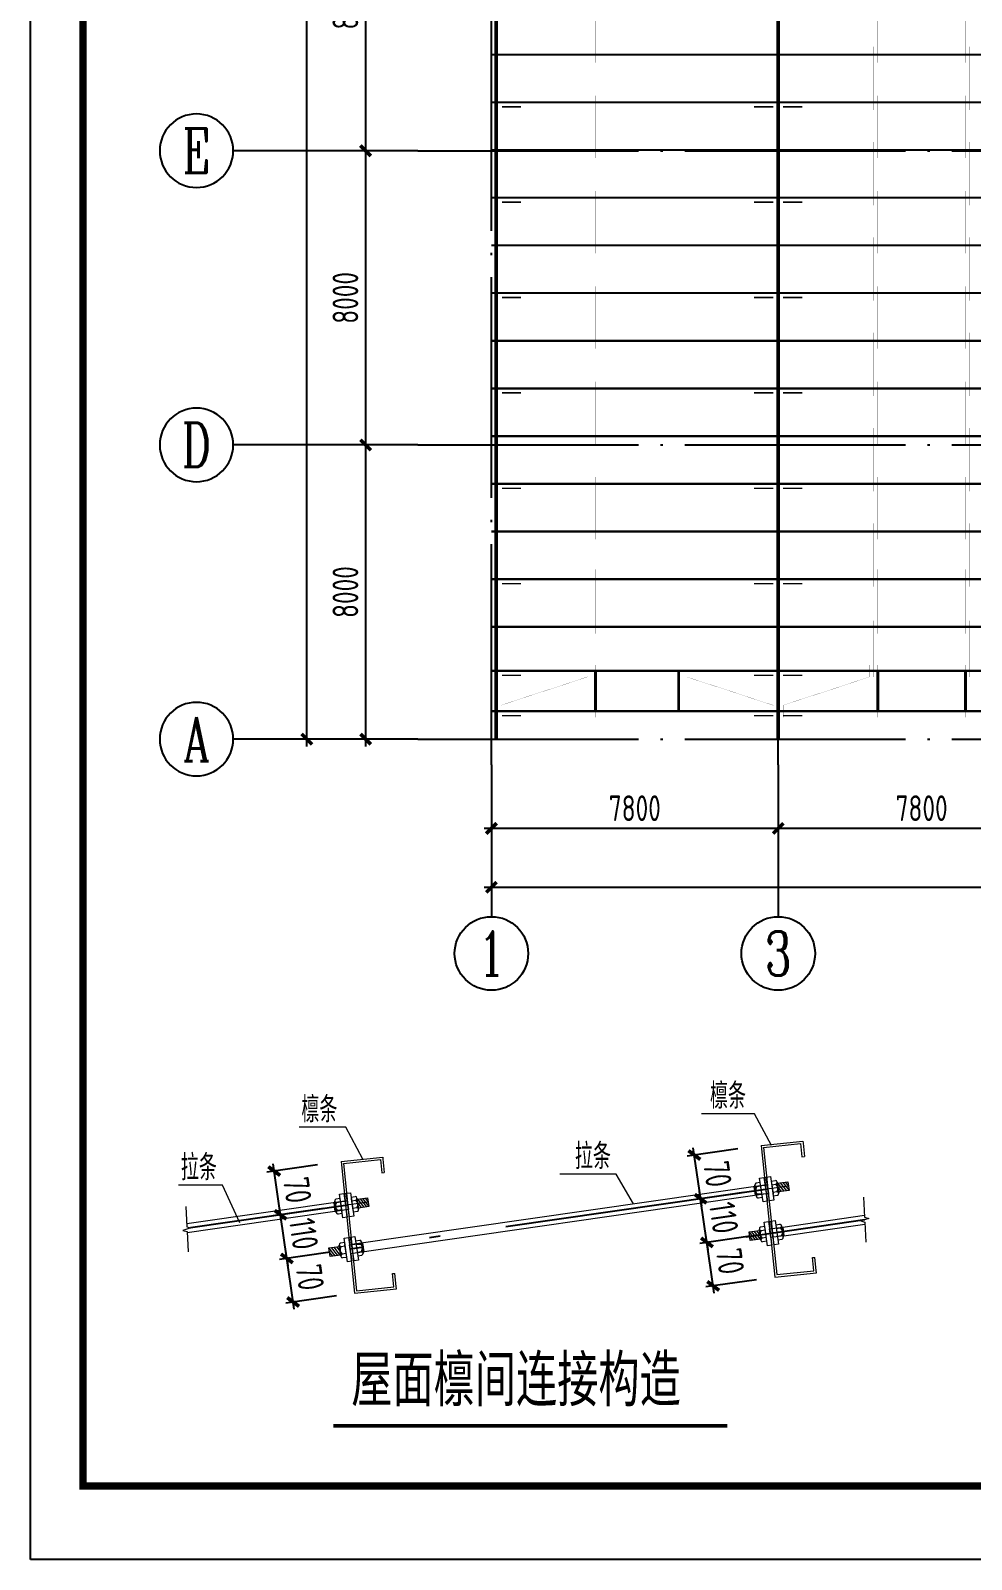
# Model space of a CAD drawing. Extents: x -2746917 to -971774, y -3334247 to -3250358.
# Drawn here: x -1781995 to -1769202, y -3316173 to -3295386 of the extents above; entities that cross this region are included whole.
import ezdxf
from ezdxf.enums import TextEntityAlignment as Align

# ---------------------------------------------------------------- set-up
doc = ezdxf.new("R2010")
doc.units = 0
doc.header["$LTSCALE"] = 1000
doc.header["$MEASUREMENT"] = 0
doc.header["$PDMODE"] = 35
for name, pattern in [('2', [16, 12.5, -1.5, 0.5, -1.5]), ('ACAD_ISO10W100', [18.5, 12, -3, 0.5, -3]), ('DASH', [0.35, 0.25, -0.1]), ('DOTE', [2.42, 2, -0.2, 0.02, -0.2])]:
    doc.linetypes.add(name, pattern=pattern)
doc.layers.get('0').update_dxf_attribs({"linetype": 'CONTINUOUS'})
doc.layers.get('Defpoints').update_dxf_attribs({"linetype": 'CONTINUOUS'})
for name, color, linetype in [('10', 7, 'CONTINUOUS'), ('AXIS', 253, 'DOTE'), ('DIM', 3, 'CONTINUOUS'), ('NUM', 7, 'CONTINUOUS'), ('PUB_TITLE', 4, 'CONTINUOUS'), ('REIN', 1, 'CONTINUOUS'), ('TEXT', 7, 'CONTINUOUS'), ('THICK', 6, 'CONTINUOUS'), ('THIN', 7, 'CONTINUOUS'), ('隅撑', 2, 'CONTINUOUS')]:
    doc.layers.add(name, color=color, linetype=linetype)
doc.layers.add('yichutu', color=7, linetype='CONTINUOUS', true_color=0xffffff, plot=False)
doc.layers.add('直线', color=7, linetype='CONTINUOUS', lineweight=9)
doc.styles.add('TSSD_Axis', font='Complex.shx', dxfattribs={"width": 0.7, "bigfont": 'hztxt.shx'})
doc.styles.add('TSSD_Dimension', font='tssdeng.shx', dxfattribs={"width": 0.75, "bigfont": 'Hztxt.shx'})
doc.styles.add('TSSD_Label', font='tssdeng.shx', dxfattribs={"width": 0.75, "bigfont": 'hztxt.shx'})
doc.styles.add('TSSD_Rein', font='Tssdeng.shx', dxfattribs={"width": 0.75, "bigfont": 'hztxt.shx'})
doc.dimstyles.new('TSSD_200_100', dxfattribs={"dimtxt": 350, "dimasz": 100, "dimexe": 100, "dimexo": 250, "dimgap": 100, "dimtad": 1, "dimdec": 0, "dimlfac": 2, "dimzin": 0, "dimdsep": 46, "dimtxsty": 'TSSD_Dimension', "dimblk": 'ARCHTICK', "dimcen": 0, "dimdle": 100, "dimclrt": 7, "dimadec": 0, "dimazin": 0, "dimtfac": 1, "dimtdec": 0, "dimtix": 1, "dimtmove": 2, "dimatfit": 3, "dimfxl": 1, "dimtolj": 1, "dimtzin": 0, "dimarcsym": 0})

# ---------------------------------------------------------------- blocks, each defined once
blk = doc.blocks.new('ts_axno')
at = {"color": 0, "linetype": 'ByBlock', "lineweight": -2}
blk.add_circle((0, 0), 0.5, dxfattribs=at)
at = {"color": 0, "linetype": 'ByBlock', "lineweight": -2, "style": 'TSSD_Axis', "width": 0.7}
blk.add_attdef('A', text='', height=0.6, dxfattribs=at).set_placement((0, 0), align=Align.MIDDLE_CENTER)
blk = doc.blocks.new('_ArchTick')
at = {"color": 0, "const_width": 0.5}
blk.add_lwpolyline([(-0.71, -0.71), (0.71, 0.71)], dxfattribs=at)
blk = doc.blocks.new('*D1840')
at = {"layer": 'Defpoints', "color": 0, "ltscale": 1.5}
for p in [(-1771829, -3305368), (-1767929, -3305368), (-1771829, -3306234)]:
    blk.add_point(p, dxfattribs=at)
at = {"layer": 'DIM', "color": 0, "lineweight": -2, "ltscale": 1.5}
for p, q in [((-1771829, -3305618), (-1771829, -3306334)), ((-1767929, -3305618), (-1767929, -3306334)), ((-1767829, -3306234), (-1771929, -3306234))]:
    blk.add_line(p, q, dxfattribs=at)
at = {"layer": 'DIM', "color": 0, "lineweight": -2, "ltscale": 1.5, "xscale": 100, "yscale": 100, "zscale": 100, "rotation": 180}
blk.add_blockref('_ArchTick', (-1771829, -3306234), dxfattribs=at)
at = {"layer": 'DIM', "color": 0, "lineweight": -2, "ltscale": 1.5, "xscale": 100, "yscale": 100, "zscale": 100}
blk.add_blockref('_ArchTick', (-1767929, -3306234), dxfattribs=at)
at = {"layer": 'DIM', "color": 7, "ltscale": 1.5, "insert": (-1769879, -3305959), "char_height": 350, "attachment_point": 5, "style": 'TSSD_Dimension'}
blk.add_mtext('\\A1;7800', dxfattribs=at)
blk = doc.blocks.new('*D1841')
at = {"layer": 'Defpoints', "color": 0, "ltscale": 1.5}
for p in [(-1775729, -3305368), (-1771829, -3305368), (-1775729, -3306234)]:
    blk.add_point(p, dxfattribs=at)
at = {"layer": 'DIM', "color": 0, "lineweight": -2, "ltscale": 1.5}
for p, q in [((-1775729, -3305618), (-1775729, -3306334)), ((-1771829, -3305618), (-1771829, -3306334)), ((-1771729, -3306234), (-1775829, -3306234))]:
    blk.add_line(p, q, dxfattribs=at)
at = {"layer": 'DIM', "color": 0, "lineweight": -2, "ltscale": 1.5, "xscale": 100, "yscale": 100, "zscale": 100, "rotation": 180}
blk.add_blockref('_ArchTick', (-1775729, -3306234), dxfattribs=at)
at = {"layer": 'DIM', "color": 0, "lineweight": -2, "ltscale": 1.5, "xscale": 100, "yscale": 100, "zscale": 100}
blk.add_blockref('_ArchTick', (-1771829, -3306234), dxfattribs=at)
at = {"layer": 'DIM', "color": 7, "ltscale": 1.5, "insert": (-1773779, -3305959), "char_height": 350, "attachment_point": 5, "style": 'TSSD_Dimension'}
blk.add_mtext('\\A1;7800', dxfattribs=at)
blk = doc.blocks.new('*D1842')
at = {"layer": 'Defpoints', "color": 0, "ltscale": 1.5}
for p in [(-1775729, -3305368), (-1732829, -3305368), (-1732829, -3307034)]:
    blk.add_point(p, dxfattribs=at)
at = {"layer": 'DIM', "color": 0, "lineweight": -2, "ltscale": 1.5}
for p, q in [((-1775729, -3305618), (-1775729, -3307134)), ((-1732829, -3305618), (-1732829, -3307134)), ((-1775829, -3307034), (-1732729, -3307034))]:
    blk.add_line(p, q, dxfattribs=at)
at = {"layer": 'DIM', "color": 0, "lineweight": -2, "ltscale": 1.5, "xscale": 100, "yscale": 100, "zscale": 100, "rotation": 180}
blk.add_blockref('_ArchTick', (-1775729, -3307034), dxfattribs=at)
at = {"layer": 'DIM', "color": 0, "lineweight": -2, "ltscale": 1.5, "xscale": 100, "yscale": 100, "zscale": 100}
blk.add_blockref('_ArchTick', (-1732829, -3307034), dxfattribs=at)
at = {"layer": 'DIM', "color": 7, "ltscale": 1.5, "insert": (-1754279, -3306759), "char_height": 350, "attachment_point": 5, "style": 'TSSD_Dimension'}
blk.add_mtext('\\A1;85800', dxfattribs=at)
blk = doc.blocks.new('*D1858')
at = {"layer": 'Defpoints', "color": 0, "ltscale": 1.5}
for p in [(-1776729, -3293020), (-1777439, -3297020), (-1776729, -3297020)]:
    blk.add_point(p, dxfattribs=at)
at = {"layer": 'DIM', "color": 0, "lineweight": -2, "ltscale": 1.5}
for p, q in [((-1776979, -3293020), (-1777539, -3293020)), ((-1777439, -3292920), (-1777439, -3297120)), ((-1776979, -3297020), (-1777539, -3297020))]:
    blk.add_line(p, q, dxfattribs=at)
at = {"layer": 'DIM', "color": 0, "lineweight": -2, "ltscale": 1.5, "xscale": 100, "yscale": 100, "zscale": 100}
for p, rotation in [((-1777439, -3293020), 90), ((-1777439, -3297020), 270)]:
    blk.add_blockref('_ArchTick', p, dxfattribs=dict(at, rotation=rotation))
at = {"layer": 'DIM', "color": 7, "ltscale": 1.5, "insert": (-1777714, -3295020), "char_height": 350, "attachment_point": 5, "rotation": 90, "style": 'TSSD_Dimension'}
blk.add_mtext('\\A1;8000', dxfattribs=at)
blk = doc.blocks.new('*D1859')
at = {"layer": 'Defpoints', "color": 0, "ltscale": 1.5}
for p in [(-1776729, -3297020), (-1777439, -3301020), (-1776729, -3301020)]:
    blk.add_point(p, dxfattribs=at)
at = {"layer": 'DIM', "color": 0, "lineweight": -2, "ltscale": 1.5}
for p, q in [((-1776979, -3297020), (-1777539, -3297020)), ((-1777439, -3296920), (-1777439, -3301120)), ((-1776979, -3301020), (-1777539, -3301020))]:
    blk.add_line(p, q, dxfattribs=at)
at = {"layer": 'DIM', "color": 0, "lineweight": -2, "ltscale": 1.5, "xscale": 100, "yscale": 100, "zscale": 100}
for p, rotation in [((-1777439, -3297020), 90), ((-1777439, -3301020), 270)]:
    blk.add_blockref('_ArchTick', p, dxfattribs=dict(at, rotation=rotation))
at = {"layer": 'DIM', "color": 7, "ltscale": 1.5, "insert": (-1777714, -3299020), "char_height": 350, "attachment_point": 5, "rotation": 90, "style": 'TSSD_Dimension'}
blk.add_mtext('\\A1;8000', dxfattribs=at)
blk = doc.blocks.new('*D1860')
at = {"layer": 'Defpoints', "color": 0, "ltscale": 1.5}
for p in [(-1776729, -3301020), (-1777439, -3305020), (-1776729, -3305020)]:
    blk.add_point(p, dxfattribs=at)
at = {"layer": 'DIM', "color": 0, "lineweight": -2, "ltscale": 1.5}
for p, q in [((-1777439, -3300920), (-1777439, -3305120)), ((-1776979, -3301020), (-1777539, -3301020)), ((-1776979, -3305020), (-1777539, -3305020))]:
    blk.add_line(p, q, dxfattribs=at)
at = {"layer": 'DIM', "color": 0, "lineweight": -2, "ltscale": 1.5, "xscale": 100, "yscale": 100, "zscale": 100}
for p, rotation in [((-1777439, -3301020), 90), ((-1777439, -3305020), 270)]:
    blk.add_blockref('_ArchTick', p, dxfattribs=dict(at, rotation=rotation))
at = {"layer": 'DIM', "color": 7, "ltscale": 1.5, "insert": (-1777714, -3303020), "char_height": 350, "attachment_point": 5, "rotation": 90, "style": 'TSSD_Dimension'}
blk.add_mtext('\\A1;8000', dxfattribs=at)
blk = doc.blocks.new('*D1861')
at = {"layer": 'Defpoints', "color": 0, "ltscale": 1.5}
for p in [(-1778239, -3281020), (-1776729, -3281020), (-1776729, -3305020)]:
    blk.add_point(p, dxfattribs=at)
at = {"layer": 'DIM', "color": 0, "lineweight": -2, "ltscale": 1.5}
for p, q in [((-1776979, -3281020), (-1778339, -3281020)), ((-1778239, -3305120), (-1778239, -3280920)), ((-1776979, -3305020), (-1778339, -3305020))]:
    blk.add_line(p, q, dxfattribs=at)
at = {"layer": 'DIM', "color": 0, "lineweight": -2, "ltscale": 1.5, "xscale": 100, "yscale": 100, "zscale": 100}
for p, rotation in [((-1778239, -3281020), 90), ((-1778239, -3305020), 270)]:
    blk.add_blockref('_ArchTick', p, dxfattribs=dict(at, rotation=rotation))
at = {"layer": 'DIM', "color": 7, "ltscale": 1.5, "insert": (-1778514, -3293020), "char_height": 350, "attachment_point": 5, "rotation": 90, "style": 'TSSD_Dimension'}
blk.add_mtext('\\A1;48000', dxfattribs=at)
blk = doc.blocks.new('*D3093')
at = {"layer": 'Defpoints', "color": 0, "ltscale": 1.5}
for p in [(-1778682, -3310893), (-1777845, -3310772), (-1777759, -3311366)]:
    blk.add_point(p, dxfattribs=at)
at = {"layer": 'DIM', "color": 0, "lineweight": -2, "ltscale": 1.5}
for p, q in [((-1778093, -3310808), (-1778781, -3310907)), ((-1778582, -3311586), (-1778696, -3310794)), ((-1778007, -3311402), (-1778695, -3311501))]:
    blk.add_line(p, q, dxfattribs=at)
at = {"layer": 'DIM', "color": 0, "lineweight": -2, "ltscale": 1.5, "xscale": 100, "yscale": 100, "zscale": 100}
for p, rotation in [((-1778682, -3310893), 98.20549255743285), ((-1778596, -3311487), 278.2054925574328)]:
    blk.add_blockref('_ArchTick', p, dxfattribs=dict(at, rotation=rotation))
at = {"layer": 'DIM', "color": 7, "ltscale": 1.5, "insert": (-1778367, -3311151), "char_height": 350, "attachment_point": 5, "rotation": 278.2055, "style": 'TSSD_Dimension'}
blk.add_mtext('\\A1;70', dxfattribs=at)
blk = doc.blocks.new('*D3094')
at = {"layer": 'Defpoints', "color": 0, "ltscale": 1.5}
for p in [(-1777759, -3311366), (-1778596, -3311487), (-1777674, -3311960)]:
    blk.add_point(p, dxfattribs=at)
at = {"layer": 'DIM', "color": 0, "lineweight": -2, "ltscale": 1.5}
for p, q in [((-1778596, -3311487), (-1778610, -3311388)), ((-1778007, -3311402), (-1778695, -3311501)), ((-1778510, -3312081), (-1778596, -3311487)), ((-1777921, -3311996), (-1778609, -3312095)), ((-1778510, -3312081), (-1778496, -3312179))]:
    blk.add_line(p, q, dxfattribs=at)
at = {"layer": 'DIM', "color": 0, "lineweight": -2, "ltscale": 1.5, "xscale": 100, "yscale": 100, "zscale": 100}
for p, rotation in [((-1778596, -3311487), 278.2054925574274), ((-1778510, -3312081), 98.20549255742739)]:
    blk.add_blockref('_ArchTick', p, dxfattribs=dict(at, rotation=rotation))
at = {"layer": 'DIM', "color": 7, "ltscale": 1.5, "insert": (-1778281, -3311745), "char_height": 350, "attachment_point": 5, "rotation": 278.2055, "style": 'TSSD_Dimension'}
blk.add_mtext('\\A1;110', dxfattribs=at)
blk = doc.blocks.new('*D3095')
at = {"layer": 'Defpoints', "color": 0, "ltscale": 1.5}
for p in [(-1777674, -3311960), (-1778510, -3312081), (-1777588, -3312552)]:
    blk.add_point(p, dxfattribs=at)
at = {"layer": 'DIM', "color": 0, "lineweight": -2, "ltscale": 1.5}
for p, q in [((-1777921, -3311996), (-1778609, -3312095)), ((-1778411, -3312772), (-1778525, -3311982)), ((-1777836, -3312588), (-1778524, -3312687))]:
    blk.add_line(p, q, dxfattribs=at)
at = {"layer": 'DIM', "color": 0, "lineweight": -2, "ltscale": 1.5, "xscale": 99.99999999999999, "yscale": 100, "zscale": 100}
for p, rotation in [((-1778510, -3312081), 98.20549255745333), ((-1778425, -3312673), 278.2054925574533)]:
    blk.add_blockref('_ArchTick', p, dxfattribs=dict(at, rotation=rotation))
at = {"layer": 'DIM', "color": 7, "ltscale": 1.5, "insert": (-1778196, -3312337), "char_height": 350, "attachment_point": 5, "rotation": 278.2055, "style": 'TSSD_Dimension'}
blk.add_mtext('\\A1;70', dxfattribs=at)
blk = doc.blocks.new('*D3096')
at = {"layer": 'Defpoints', "color": 0, "ltscale": 1.5}
for p in [(-1772133, -3310554), (-1772969, -3310675), (-1772047, -3311149)]:
    blk.add_point(p, dxfattribs=at)
at = {"layer": 'DIM', "color": 0, "lineweight": -2, "ltscale": 1.5}
for p, q in [((-1772380, -3310590), (-1773068, -3310689)), ((-1772869, -3311368), (-1772984, -3310576)), ((-1772295, -3311184), (-1772983, -3311283))]:
    blk.add_line(p, q, dxfattribs=at)
at = {"layer": 'DIM', "color": 0, "lineweight": -2, "ltscale": 1.5, "xscale": 100, "yscale": 100, "zscale": 100}
for p, rotation in [((-1772969, -3310675), 98.20549255743285), ((-1772884, -3311269), 278.2054925574328)]:
    blk.add_blockref('_ArchTick', p, dxfattribs=dict(at, rotation=rotation))
at = {"layer": 'DIM', "color": 7, "ltscale": 1.5, "insert": (-1772654, -3310933), "char_height": 350, "attachment_point": 5, "rotation": 278.2055, "style": 'TSSD_Dimension'}
blk.add_mtext('\\A1;70', dxfattribs=at)
blk = doc.blocks.new('*D3097')
at = {"layer": 'Defpoints', "color": 0, "ltscale": 1.5}
for p in [(-1772047, -3311149), (-1772884, -3311269), (-1771962, -3311742)]:
    blk.add_point(p, dxfattribs=at)
at = {"layer": 'DIM', "color": 0, "lineweight": -2, "ltscale": 1.5}
for p, q in [((-1772884, -3311269), (-1772898, -3311170)), ((-1772295, -3311184), (-1772983, -3311283)), ((-1772798, -3311863), (-1772884, -3311269)), ((-1772209, -3311778), (-1772897, -3311877)), ((-1772798, -3311863), (-1772784, -3311962))]:
    blk.add_line(p, q, dxfattribs=at)
at = {"layer": 'DIM', "color": 0, "lineweight": -2, "ltscale": 1.5, "xscale": 100, "yscale": 100, "zscale": 100}
for p, rotation in [((-1772884, -3311269), 278.2054925574274), ((-1772798, -3311863), 98.20549255742739)]:
    blk.add_blockref('_ArchTick', p, dxfattribs=dict(at, rotation=rotation))
at = {"layer": 'DIM', "color": 7, "ltscale": 1.5, "insert": (-1772569, -3311527), "char_height": 350, "attachment_point": 5, "rotation": 278.2055, "style": 'TSSD_Dimension'}
blk.add_mtext('\\A1;110', dxfattribs=at)
blk = doc.blocks.new('*D3098')
at = {"layer": 'Defpoints', "color": 0, "ltscale": 1.5}
for p in [(-1771962, -3311742), (-1772798, -3311863), (-1771876, -3312334)]:
    blk.add_point(p, dxfattribs=at)
at = {"layer": 'DIM', "color": 0, "lineweight": -2, "ltscale": 1.5}
for p, q in [((-1772209, -3311778), (-1772897, -3311877)), ((-1772699, -3312554), (-1772812, -3311764)), ((-1772124, -3312370), (-1772812, -3312469))]:
    blk.add_line(p, q, dxfattribs=at)
at = {"layer": 'DIM', "color": 0, "lineweight": -2, "ltscale": 1.5, "xscale": 99.99999999999999, "yscale": 100, "zscale": 100}
for p, rotation in [((-1772798, -3311863), 98.20549255745333), ((-1772713, -3312455), 278.2054925574533)]:
    blk.add_blockref('_ArchTick', p, dxfattribs=dict(at, rotation=rotation))
at = {"layer": 'DIM', "color": 7, "ltscale": 1.5, "insert": (-1772483, -3312119), "char_height": 350, "attachment_point": 5, "rotation": 278.2055, "style": 'TSSD_Dimension'}
blk.add_mtext('\\A1;70', dxfattribs=at)
blk = doc.blocks.new('yct-891-420-89100-42000-100-2004.0')
at = {"layer": 'yichutu', "color": 7, "true_color": 0xffffff}
blk.add_lwpolyline([(0, 0), (0, 42000), (89100, 42000), (89100, 0)], close=True, dxfattribs=at)
blk = doc.blocks.new('A$C440D491C')
at = {"layer": 'PUB_TITLE'}
blk.add_lwpolyline([(0, 0), (0, 42000), (89100, 42000), (89100, 0)], close=True, dxfattribs=at)
at = {"layer": 'PUB_TITLE', "const_width": 100}
blk.add_lwpolyline([(88100, 1000), (88100, 41000), (713, 41000), (713, 1000), (88100, 1000)], dxfattribs=at)

msp = doc.modelspace()

# ---------------------------------------------------------------- linework, layer by layer
at = {"lineweight": 9}
for p, q in [((-1771920.12, -3310545.27, 486.89), (-1772152.54, -3310112.56, 486.89)), ((-1777475.51, -3310730.74, 486.89), (-1777707.94, -3310298.02, 486.89)), ((-1773797.74, -3311340.32, 486.89), (-1774033.06, -3310932.92, 486.89)), ((-1779149.46, -3311594.45, 486.89), (-1779383.15, -3311085.4, 486.89)), ((-1771690.86, -3311097.13, 486.89), (-1772148.13, -3311163.07, 486.89)), ((-1777403.13, -3311315.12, 486.89), (-1777860.4, -3311381.06, 486.89)), ((-1771363.66, -3312069.17, 486.89), (-1771330.89, -3312065.78, 486.89))]:
    msp.add_line(p, q, dxfattribs=at)
at = {"color": 1, "linetype": 'ACAD_ISO10W100', "ltscale": 0.3}
for p, q in [((-1771969.97, -3311137.38, 486.89), (-1777650.13, -3311956.46, 486.89)), ((-1777682.24, -3311355.37, 486.89), (-1779820.24, -3311663.67, 486.89)), ((-1772265.47, -3311785.71, 486.89), (-1770653.23, -3311553.23, 486.89))]:
    msp.add_line(p, q, dxfattribs=at)
at = {"layer": '10', "lineweight": 9}
for p, q in [((-1772156.69, -3311103.68, 486.89), (-1771978.53, -3311077.99, 486.89)), ((-1772139.56, -3311222.45, 486.89), (-1772156.69, -3311103.68, 486.89)), ((-1772149.97, -3311102.71, 486.89), (-1772143.56, -3311110.86, 486.89)), ((-1772134.99, -3311170.24, 486.89), (-1772149.81, -3311151.42, 486.89)), ((-1772125.36, -3311237.08, 486.89), (-1772147.19, -3311085.64, 486.89)), ((-1772073.63, -3311049.27, 486.89), (-1772131.53, -3311057.62, 486.89)), ((-1772066.35, -3311099.75, 486.89), (-1772124.25, -3311108.1, 486.89)), ((-1772044.51, -3311251.18, 486.89), (-1772073.63, -3311049.27, 486.89)), ((-1772044.51, -3311251.18, 486.89), (-1772073.63, -3311049.27, 486.89)), ((-1772048.15, -3311225.94, 486.89), (-1772069.99, -3311074.51, 486.89)), ((-1771978.53, -3311077.99, 486.89), (-1771961.41, -3311196.76, 486.89)), ((-1771925.14, -3311027.86, 486.89), (-1771867.24, -3311019.51, 486.89)), ((-1771925.14, -3311027.86, 486.89), (-1771896.03, -3311229.77, 486.89)), ((-1771925.14, -3311027.86, 486.89), (-1771896.03, -3311229.77, 486.89)), ((-1771921.5, -3311053.1, 486.89), (-1771899.67, -3311204.53, 486.89)), ((-1771917.86, -3311078.34, 486.89), (-1771859.96, -3311069.99, 486.89)), ((-1771903.31, -3311179.29, 486.89), (-1771845.4, -3311170.94, 486.89)), ((-1771844.3, -3311041.96, 486.89), (-1771822.46, -3311193.4, 486.89)), ((-1771841.95, -3311058.3, 486.89), (-1771699.42, -3311037.74, 486.89)), ((-1771824.82, -3311177.07, 486.89), (-1771841.95, -3311058.3, 486.89)), ((-1771836.57, -3311057.52, 486.89), (-1771750.87, -3311166.4, 486.89)), ((-1771785.15, -3311171.35, 486.89), (-1771834.73, -3311108.36, 486.89)), ((-1771819.44, -3311176.29, 486.89), (-1771826.16, -3311167.75, 486.89)), ((-1771682.29, -3311156.52, 486.89), (-1771824.82, -3311177.07, 486.89)), ((-1771802.28, -3311052.58, 486.89), (-1771716.58, -3311161.46, 486.89)), ((-1771767.99, -3311047.63, 486.89), (-1771682.29, -3311156.51, 486.89)), ((-1771733.71, -3311042.69, 486.89), (-1771690.86, -3311097.13, 486.89)), ((-1771699.42, -3311037.74, 486.89), (-1771682.29, -3311156.52, 486.89)), ((-1777868.97, -3311321.67, 486.89), (-1777690.81, -3311295.98, 486.89)), ((-1777851.84, -3311440.44, 486.89), (-1777868.97, -3311321.67, 486.89)), ((-1777862.24, -3311320.7, 486.89), (-1777855.83, -3311328.84, 486.89)), ((-1777847.27, -3311388.23, 486.89), (-1777862.08, -3311369.41, 486.89)), ((-1777837.63, -3311455.07, 486.89), (-1777859.47, -3311303.63, 486.89)), ((-1777785.9, -3311267.26, 486.89), (-1777843.81, -3311275.61, 486.89)), ((-1777778.63, -3311317.74, 486.89), (-1777836.53, -3311326.09, 486.89)), ((-1777756.79, -3311469.17, 486.89), (-1777785.9, -3311267.26, 486.89)), ((-1777756.79, -3311469.17, 486.89), (-1777785.9, -3311267.26, 486.89)), ((-1777760.43, -3311443.93, 486.89), (-1777782.27, -3311292.5, 486.89)), ((-1777690.81, -3311295.98, 486.89), (-1777673.68, -3311414.75, 486.89)), ((-1777637.42, -3311245.85, 486.89), (-1777579.52, -3311237.5, 486.89)), ((-1777637.42, -3311245.85, 486.89), (-1777608.3, -3311447.76, 486.89)), ((-1777637.42, -3311245.85, 486.89), (-1777608.3, -3311447.76, 486.89)), ((-1777633.78, -3311271.09, 486.89), (-1777611.94, -3311422.52, 486.89)), ((-1777630.14, -3311296.33, 486.89), (-1777572.24, -3311287.98, 486.89)), ((-1777556.58, -3311259.95, 486.89), (-1777534.74, -3311411.39, 486.89)), ((-1777554.22, -3311276.29, 486.89), (-1777411.7, -3311255.73, 486.89)), ((-1777537.09, -3311395.06, 486.89), (-1777554.22, -3311276.29, 486.89)), ((-1777548.84, -3311275.51, 486.89), (-1777463.14, -3311384.39, 486.89)), ((-1777497.43, -3311389.34, 486.89), (-1777547, -3311326.35, 486.89)), ((-1777531.71, -3311394.28, 486.89), (-1777538.44, -3311385.74, 486.89)), ((-1777394.57, -3311374.5, 486.89), (-1777537.09, -3311395.06, 486.89)), ((-1777514.55, -3311270.57, 486.89), (-1777428.85, -3311379.45, 486.89)), ((-1777480.27, -3311265.62, 486.89), (-1777394.57, -3311374.5, 486.89)), ((-1777445.98, -3311260.68, 486.89), (-1777403.13, -3311315.12, 486.89)), ((-1777411.7, -3311255.73, 486.89), (-1777394.57, -3311374.5, 486.89)), ((-1772132.84, -3311221.48, 486.89), (-1772141.24, -3311210.81, 486.89)), ((-1771961.41, -3311196.76, 486.89), (-1772139.56, -3311222.45, 486.89)), ((-1772051.79, -3311200.7, 486.89), (-1772109.69, -3311209.05, 486.89)), ((-1772044.51, -3311251.18, 486.89), (-1772102.42, -3311259.53, 486.89)), ((-1771896.03, -3311229.77, 486.89), (-1771838.13, -3311221.42, 486.89)), ((-1777845.11, -3311439.47, 486.89), (-1777853.52, -3311428.79, 486.89)), ((-1777673.68, -3311414.75, 486.89), (-1777851.84, -3311440.44, 486.89)), ((-1777764.07, -3311418.69, 486.89), (-1777821.97, -3311427.04, 486.89)), ((-1777756.79, -3311469.17, 486.89), (-1777814.69, -3311477.52, 486.89)), ((-1777615.58, -3311397.28, 486.89), (-1777557.68, -3311388.93, 486.89)), ((-1777608.3, -3311447.76, 486.89), (-1777550.4, -3311439.41, 486.89)), ((-1772225.53, -3311719.33, 486.89), (-1772083.01, -3311698.78, 486.89)), ((-1772139.83, -3311828.21, 486.89), (-1772225.53, -3311719.33, 486.89)), ((-1772208.41, -3311838.1, 486.89), (-1772225.53, -3311719.33, 486.89)), ((-1772174.12, -3311833.16, 486.89), (-1772216.97, -3311778.72, 486.89)), ((-1772105.55, -3311823.27, 486.89), (-1772191.25, -3311714.39, 486.89)), ((-1772071.26, -3311818.33, 486.89), (-1772156.96, -3311709.44, 486.89)), ((-1772122.67, -3311704.5, 486.89), (-1772073.1, -3311767.48, 486.89)), ((-1772088.39, -3311699.56, 486.89), (-1772081.66, -3311708.1, 486.89)), ((-1772063.53, -3311833.88, 486.89), (-1772085.36, -3311682.45, 486.89)), ((-1772083.01, -3311698.78, 486.89), (-1772065.88, -3311817.55, 486.89)), ((-1772011.8, -3311646.08, 486.89), (-1772069.7, -3311654.43, 486.89)), ((-1772004.52, -3311696.55, 486.89), (-1772062.42, -3311704.9, 486.89)), ((-1771989.96, -3311797.51, 486.89), (-1772047.86, -3311805.86, 486.89)), ((-1771982.68, -3311847.99, 486.89), (-1772011.8, -3311646.08, 486.89)), ((-1771982.68, -3311847.99, 486.89), (-1772011.8, -3311646.08, 486.89)), ((-1771986.32, -3311822.75, 486.89), (-1772008.16, -3311671.32, 486.89)), ((-1771946.42, -3311679.08, 486.89), (-1771768.26, -3311653.39, 486.89)), ((-1771929.29, -3311797.85, 486.89), (-1771946.42, -3311679.08, 486.89)), ((-1771751.14, -3311772.16, 486.89), (-1771929.29, -3311797.85, 486.89)), ((-1771863.31, -3311624.66, 486.89), (-1771805.41, -3311616.32, 486.89)), ((-1771856.03, -3311675.14, 486.89), (-1771798.13, -3311666.79, 486.89)), ((-1771841.47, -3311776.1, 486.89), (-1771783.57, -3311767.75, 486.89)), ((-1771782.47, -3311638.77, 486.89), (-1771760.63, -3311790.2, 486.89)), ((-1771774.99, -3311654.36, 486.89), (-1771766.58, -3311665.04, 486.89)), ((-1771772.83, -3311705.61, 486.89), (-1771758.02, -3311724.43, 486.89)), ((-1771768.26, -3311653.39, 486.89), (-1771751.14, -3311772.16, 486.89)), ((-1771757.86, -3311773.13, 486.89), (-1771764.27, -3311764.99, 486.89)), ((-1777937.81, -3311937.32, 486.89), (-1777795.28, -3311916.77, 486.89)), ((-1777920.68, -3312056.09, 486.89), (-1777937.81, -3311937.32, 486.89)), ((-1777852.11, -3312046.2, 486.89), (-1777937.81, -3311937.32, 486.89)), ((-1777886.39, -3312051.15, 486.89), (-1777929.24, -3311996.71, 486.89)), ((-1777817.82, -3312041.26, 486.89), (-1777903.52, -3311932.38, 486.89)), ((-1777783.53, -3312036.32, 486.89), (-1777869.23, -3311927.43, 486.89)), ((-1777834.95, -3311922.49, 486.89), (-1777785.37, -3311985.47, 486.89)), ((-1777800.66, -3311917.54, 486.89), (-1777793.94, -3311926.09, 486.89)), ((-1777775.8, -3312051.87, 486.89), (-1777797.64, -3311900.44, 486.89)), ((-1777795.28, -3311916.77, 486.89), (-1777778.15, -3312035.54, 486.89)), ((-1777724.07, -3311864.07, 486.89), (-1777781.98, -3311872.41, 486.89)), ((-1777716.8, -3311914.54, 486.89), (-1777774.7, -3311922.89, 486.89)), ((-1777694.96, -3312065.98, 486.89), (-1777724.07, -3311864.07, 486.89)), ((-1777694.96, -3312065.98, 486.89), (-1777724.07, -3311864.07, 486.89)), ((-1777698.6, -3312040.74, 486.89), (-1777720.43, -3311889.3, 486.89)), ((-1777658.69, -3311897.07, 486.89), (-1777480.54, -3311871.38, 486.89)), ((-1777641.57, -3312015.84, 486.89), (-1777658.69, -3311897.07, 486.89)), ((-1777463.41, -3311990.15, 486.89), (-1777641.57, -3312015.84, 486.89)), ((-1777575.59, -3311842.65, 486.89), (-1777517.69, -3311834.3, 486.89)), ((-1777568.31, -3311893.13, 486.89), (-1777510.41, -3311884.78, 486.89)), ((-1777553.75, -3311994.09, 486.89), (-1777495.85, -3311985.74, 486.89)), ((-1777494.75, -3311856.76, 486.89), (-1777472.91, -3312008.19, 486.89)), ((-1777487.26, -3311872.35, 486.89), (-1777478.86, -3311883.03, 486.89)), ((-1777485.11, -3311923.59, 486.89), (-1777470.29, -3311942.42, 486.89)), ((-1777480.54, -3311871.38, 486.89), (-1777463.41, -3311990.15, 486.89)), ((-1777470.14, -3311991.12, 486.89), (-1777476.54, -3311982.98, 486.89)), ((-1772065.88, -3311817.55, 486.89), (-1772208.41, -3311838.1, 486.89)), ((-1771982.68, -3311847.99, 486.89), (-1772040.58, -3311856.34, 486.89)), ((-1771834.2, -3311826.58, 486.89), (-1771776.29, -3311818.23, 486.89)), ((-1777778.15, -3312035.54, 486.89), (-1777920.68, -3312056.09, 486.89)), ((-1777702.24, -3312015.5, 486.89), (-1777760.14, -3312023.85, 486.89)), ((-1777694.96, -3312065.98, 486.89), (-1777752.86, -3312074.33, 486.89)), ((-1777546.47, -3312044.56, 486.89), (-1777488.57, -3312036.22, 486.89))]:
    msp.add_line(p, q, dxfattribs=at)
for centre, radius, start, end in [((-1772121.04, -3311081.87, 486.89), 26.42, 113.394028, 263.016957), ((-1772060.61, -3311150.45, 486.89), 76.44, 146.35597, 230.055015), ((-1771870.45, -3311045.74, 486.89), 26.42, 293.394101, 83.01703), ((-1771909.04, -3311128.59, 486.89), 76.44, 326.356043, 50.055088), ((-1771848.62, -3311197.17, 486.89), 26.42, 293.394101, 83.01703), ((-1777833.31, -3311299.86, 486.89), 26.42, 113.394028, 263.016957), ((-1777772.89, -3311368.44, 486.89), 76.44, 146.35597, 230.055015), ((-1777582.73, -3311263.73, 486.89), 26.42, 293.394101, 83.01703), ((-1777621.32, -3311346.58, 486.89), 76.44, 326.356043, 50.055088), ((-1772099.2, -3311233.3, 486.89), 26.42, 113.394028, 263.016957), ((-1777811.48, -3311451.29, 486.89), 26.42, 113.394028, 263.016957), ((-1777560.89, -3311415.16, 486.89), 26.42, 293.394101, 83.01703), ((-1772059.21, -3311678.68, 486.89), 26.42, 113.394028, 263.016957), ((-1771998.78, -3311747.26, 486.89), 76.44, 146.35597, 230.055015), ((-1771808.62, -3311642.54, 486.89), 26.42, 293.394101, 83.01703), ((-1771847.21, -3311725.4, 486.89), 76.44, 326.356043, 50.055088), ((-1771786.79, -3311793.98, 486.89), 26.42, 293.394101, 83.01703), ((-1777771.48, -3311896.67, 486.89), 26.42, 113.394028, 263.016957), ((-1777711.06, -3311965.24, 486.89), 76.44, 146.35597, 230.055015), ((-1777520.9, -3311860.53, 486.89), 26.42, 293.394101, 83.01703), ((-1777559.49, -3311943.39, 486.89), 76.44, 326.356043, 50.055088), ((-1777499.06, -3312011.96, 486.89), 26.42, 293.394101, 83.01703), ((-1772037.37, -3311830.11, 486.89), 26.42, 113.394028, 263.016957), ((-1777749.65, -3312048.1, 486.89), 26.42, 113.394028, 263.016957)]:
    msp.add_arc(centre, radius, start, end, dxfattribs=at)
for points in [[(-1771993.09, -3310977.04, 486.89), (-1771933.71, -3310968.47, 486.89), (-1771887.46, -3311289.16, 486.89), (-1771946.85, -3311297.72, 486.89)], [(-1771976.57, -3311302, 486.89), (-1772035.95, -3311310.57, 486.89), (-1772082.19, -3310989.89, 486.89), (-1772022.81, -3310981.32, 486.89)], [(-1777688.84, -3311519.99, 486.89), (-1777748.23, -3311528.56, 486.89), (-1777794.47, -3311207.87, 486.89), (-1777735.08, -3311199.31, 486.89)], [(-1777705.37, -3311195.03, 486.89), (-1777645.98, -3311186.46, 486.89), (-1777599.74, -3311507.14, 486.89), (-1777659.12, -3311515.71, 486.89)], [(-1771914.73, -3311898.81, 486.89), (-1771974.12, -3311907.37, 486.89), (-1772020.36, -3311586.69, 486.89), (-1771960.98, -3311578.13, 486.89)], [(-1771931.26, -3311573.84, 486.89), (-1771871.88, -3311565.28, 486.89), (-1771825.63, -3311885.96, 486.89), (-1771885.02, -3311894.53, 486.89)], [(-1777627.01, -3312116.8, 486.89), (-1777686.4, -3312125.36, 486.89), (-1777732.64, -3311804.68, 486.89), (-1777673.25, -3311796.12, 486.89)], [(-1777643.54, -3311791.83, 486.89), (-1777584.15, -3311783.27, 486.89), (-1777537.91, -3312103.95, 486.89), (-1777597.29, -3312112.51, 486.89)]]:
    msp.add_3dface(points, dxfattribs=at)
at = {"layer": 'AXIS', "ltscale": 1.5}
for p, q in [((-1775728.83, -3305368.3), (-1775728.83, -3280019.55)), ((-1771828.83, -3305368.3), (-1771828.83, -3280019.55)), ((-1776728.83, -3297019.55), (-1731828.83, -3297019.55)), ((-1776728.83, -3301019.55), (-1731828.83, -3301019.55)), ((-1776728.83, -3305019.55), (-1731828.83, -3305019.55))]:
    msp.add_line(p, q, dxfattribs=at)
at = {"layer": 'NUM', "ltscale": 1.5}
for p, q in [((-1776728.83, -3297019.55), (-1779239.32, -3297019.55)), ((-1776728.83, -3301019.55), (-1779239.32, -3301019.55)), ((-1776728.83, -3305019.55), (-1779239.32, -3305019.55)), ((-1775728.83, -3305368.3), (-1775728.83, -3307433.87)), ((-1771828.83, -3305368.3), (-1771828.83, -3307433.87))]:
    msp.add_line(p, q, dxfattribs=at)
at = {"layer": 'NUM', "const_width": 50}
msp.add_lwpolyline([(-1777876.82, -3314356.89), (-1772522.05, -3314356.89)], dxfattribs=at)
at = {"layer": 'REIN', "color": 4, "linetype": 'ByBlock', "lineweight": 5}
for p, q in [((-1772061.64, -3310543.66, 486.89), (-1771494.68, -3310484.93, 486.89)), ((-1772061.64, -3310543.66, 486.89), (-1771876.15, -3312334.08, 486.89)), ((-1772028.71, -3310570.41, 486.89), (-1771524.34, -3310518.16, 486.89)), ((-1771524.34, -3310518.16, 486.89), (-1771505.72, -3310697.88, 486.89)), ((-1771494.68, -3310484.93, 486.89), (-1771491.58, -3310514.77, 486.89)), ((-1771494.68, -3310484.93, 486.89), (-1771491.58, -3310514.77, 486.89)), ((-1771491.58, -3310514.77, 486.89), (-1771472.96, -3310694.49, 486.89)), ((-1777773.92, -3310761.65, 486.89), (-1777206.95, -3310702.91, 486.89)), ((-1777773.92, -3310761.65, 486.89), (-1777588.42, -3312552.07, 486.89)), ((-1777740.98, -3310788.4, 486.89), (-1777236.62, -3310736.15, 486.89)), ((-1777236.62, -3310736.15, 486.89), (-1777218, -3310915.87, 486.89)), ((-1777206.95, -3310702.91, 486.89), (-1777203.86, -3310732.75, 486.89)), ((-1777206.95, -3310702.91, 486.89), (-1777203.86, -3310732.75, 486.89)), ((-1777203.86, -3310732.75, 486.89), (-1777185.24, -3310912.48, 486.89)), ((-1772028.71, -3310570.41, 486.89), (-1771849.4, -3312301.15, 486.89)), ((-1771505.72, -3310697.88, 486.89), (-1771472.96, -3310694.49, 486.89)), ((-1777740.98, -3310788.4, 486.89), (-1777561.68, -3312519.14, 486.89)), ((-1777218, -3310915.87, 486.89), (-1777185.24, -3310912.48, 486.89)), ((-1771978.53, -3311077.99, 486.89), (-1777628.98, -3311892.79, 486.89)), ((-1777690.81, -3311295.98, 486.89), (-1779872.52, -3311610.58, 486.89)), ((-1771961.41, -3311196.76, 486.89), (-1777611.85, -3312011.56, 486.89)), ((-1777673.68, -3311414.75, 486.89), (-1779866.5, -3311730.96, 486.89)), ((-1771768.26, -3311653.39, 486.89), (-1770656.24, -3311493.04, 486.89)), ((-1771751.14, -3311772.16, 486.89), (-1770650.22, -3311613.41, 486.89)), ((-1771345.04, -3312248.9, 486.89), (-1771363.66, -3312069.17, 486.89)), ((-1771312.28, -3312245.5, 486.89), (-1771330.89, -3312065.78, 486.89)), ((-1777075.93, -3312287.16, 486.89), (-1777043.17, -3312283.77, 486.89)), ((-1777057.31, -3312466.88, 486.89), (-1777075.93, -3312287.16, 486.89)), ((-1777024.55, -3312463.49, 486.89), (-1777043.17, -3312283.77, 486.89)), ((-1771876.15, -3312334.08, 486.89), (-1771309.18, -3312275.34, 486.89)), ((-1771849.4, -3312301.15, 486.89), (-1771345.04, -3312248.9, 486.89)), ((-1771309.18, -3312275.34, 486.89), (-1771312.28, -3312245.5, 486.89)), ((-1771309.18, -3312275.34, 486.89), (-1771312.28, -3312245.5, 486.89)), ((-1771309.18, -3312275.34, 486.89), (-1771312.28, -3312245.5, 486.89)), ((-1777588.42, -3312552.07, 486.89), (-1777021.46, -3312493.33, 486.89)), ((-1777561.68, -3312519.14, 486.89), (-1777057.31, -3312466.88, 486.89)), ((-1777021.46, -3312493.33, 486.89), (-1777024.55, -3312463.49, 486.89)), ((-1777021.46, -3312493.33, 486.89), (-1777024.55, -3312463.49, 486.89)), ((-1777021.46, -3312493.33, 486.89), (-1777024.55, -3312463.49, 486.89))]:
    msp.add_line(p, q, dxfattribs=at)
at = {"layer": 'REIN', "color": 4, "linetype": '2', "ltscale": 0.1, "const_width": 50}
for points in [[(-1775666.33, -3305019.55), (-1775666.33, -3281019.55)], [(-1771828.83, -3305019.55), (-1771828.83, -3281019.55)]]:
    msp.add_lwpolyline(points, dxfattribs=at)
at = {"layer": 'REIN', "color": 3, "linetype": 'DASH', "ltscale": 0.6, "const_width": 2}
for points in [[(-1774312.58, -3294973.93), (-1774312.58, -3295820.65)], [(-1773182.57, -3294973.93), (-1773182.57, -3295820.65)], [(-1770475.08, -3294973.93), (-1770475.08, -3295820.65)], [(-1769282.57, -3294973.93), (-1769282.57, -3295820.65)], [(-1774366.33, -3295603.66), (-1774366.33, -3296464.94)], [(-1773128.83, -3295603.66), (-1773128.83, -3296464.94)], [(-1770528.83, -3295603.66), (-1770528.83, -3296464.94)], [(-1769228.83, -3295603.66), (-1769228.83, -3296464.94)], [(-1774312.58, -3296270.68), (-1774312.58, -3297117.4)], [(-1773182.57, -3296270.68), (-1773182.57, -3297117.4)], [(-1770475.08, -3296270.68), (-1770475.08, -3297117.4)], [(-1769282.57, -3296270.68), (-1769282.57, -3297117.4)], [(-1774366.33, -3296900.42), (-1774366.33, -3297761.69)], [(-1773128.83, -3296900.42), (-1773128.83, -3297761.69)], [(-1770528.83, -3296900.42), (-1770528.83, -3297761.69)], [(-1769228.83, -3296900.42), (-1769228.83, -3297761.69)], [(-1774312.58, -3297567.43), (-1774312.58, -3298414.15)], [(-1773182.57, -3297567.43), (-1773182.57, -3298414.15)], [(-1770475.08, -3297567.43), (-1770475.08, -3298414.15)], [(-1769282.57, -3297567.43), (-1769282.57, -3298414.15)], [(-1774366.33, -3298197.17), (-1774366.33, -3299058.44)], [(-1773128.83, -3298197.17), (-1773128.83, -3299058.44)], [(-1770528.83, -3298197.17), (-1770528.83, -3299058.44)], [(-1769228.83, -3298197.17), (-1769228.83, -3299058.44)], [(-1774312.58, -3298864.18), (-1774312.58, -3299710.9)], [(-1773182.57, -3298864.18), (-1773182.57, -3299710.9)], [(-1770475.08, -3298864.18), (-1770475.08, -3299710.9)], [(-1769282.57, -3298864.18), (-1769282.57, -3299710.9)], [(-1774366.33, -3299493.92), (-1774366.33, -3300355.19)], [(-1773128.83, -3299493.92), (-1773128.83, -3300355.19)], [(-1770528.83, -3299493.92), (-1770528.83, -3300355.19)], [(-1769228.83, -3299493.92), (-1769228.83, -3300355.19)], [(-1774312.58, -3300160.93), (-1774312.58, -3301007.65)], [(-1773182.57, -3300160.93), (-1773182.57, -3301007.65)], [(-1770475.08, -3300160.93), (-1770475.08, -3301007.65)], [(-1769282.57, -3300160.93), (-1769282.57, -3301007.65)], [(-1774366.33, -3300790.67), (-1774366.33, -3301651.95)], [(-1773128.83, -3300790.67), (-1773128.83, -3301651.95)], [(-1770528.83, -3300790.67), (-1770528.83, -3301651.95)], [(-1769228.83, -3300790.67), (-1769228.83, -3301651.95)], [(-1774312.58, -3301457.68), (-1774312.58, -3302304.41)], [(-1773182.57, -3301457.68), (-1773182.57, -3302304.41)], [(-1770475.08, -3301457.68), (-1770475.08, -3302304.41)], [(-1769282.57, -3301457.68), (-1769282.57, -3302304.41)], [(-1774366.33, -3302087.42), (-1774366.33, -3302948.7)], [(-1773128.83, -3302087.42), (-1773128.83, -3302948.7)], [(-1770528.83, -3302087.42), (-1770528.83, -3302948.7)], [(-1769228.83, -3302087.42), (-1769228.83, -3302948.7)], [(-1774312.58, -3302710.12), (-1774312.58, -3303583.85)], [(-1773182.57, -3302710.12), (-1773182.57, -3303583.85)], [(-1770475.08, -3302710.12), (-1770475.08, -3303583.85)], [(-1769282.57, -3302710.12), (-1769282.57, -3303583.85)], [(-1774366.33, -3303407.03), (-1774366.33, -3304173.08)], [(-1773128.83, -3303407.03), (-1773128.83, -3304173.08)], [(-1770528.83, -3303407.03), (-1770528.83, -3304173.08)], [(-1769228.83, -3303407.03), (-1769228.83, -3304173.08)]]:
    msp.add_lwpolyline(points, dxfattribs=at)
at = {"layer": 'REIN', "color": 3, "linetype": 'DASH', "const_width": 2}
for points in [[(-1775599.18, -3304721.7), (-1775599.18, -3304559.16), (-1774420.07, -3304173.08), (-1774420.07, -3304010.54)], [(-1771895.97, -3304721.7), (-1771895.97, -3304559.16), (-1773075.08, -3304173.08), (-1773075.08, -3304010.54)], [(-1771761.68, -3304721.7), (-1771761.68, -3304559.16), (-1770582.57, -3304173.08), (-1770582.57, -3304010.54)]]:
    msp.add_lwpolyline(points, dxfattribs=at)
at = {"layer": 'REIN', "color": 3, "linetype": 'ByBlock'}
for points, const_width in [([(-1774312.58, -3304641.48), (-1774312.58, -3304091.81)], 40), ([(-1774312.58, -3304010.54), (-1774312.58, -3304722.75)], 2), ([(-1773182.57, -3304641.48), (-1773182.57, -3304091.81)], 40), ([(-1773182.57, -3304010.54), (-1773182.57, -3304722.75)], 2), ([(-1770475.08, -3304641.48), (-1770475.08, -3304091.81)], 40), ([(-1770475.08, -3304010.54), (-1770475.08, -3304722.75)], 2), ([(-1769282.57, -3304641.48), (-1769282.57, -3304091.81)], 40), ([(-1769282.57, -3304010.54), (-1769282.57, -3304722.75)], 2)]:
    msp.add_lwpolyline(points, dxfattribs=dict(at, const_width=const_width))
at = {"layer": 'THICK', "const_width": 30}
for points in [[(-1732891.33, -3295712.8), (-1775728.83, -3295712.8)], [(-1732891.33, -3296361.18), (-1775728.83, -3296361.18)], [(-1732891.33, -3297009.55), (-1775728.83, -3297009.55)], [(-1732891.33, -3297657.93), (-1775728.83, -3297657.93)], [(-1732891.33, -3298306.3), (-1775728.83, -3298306.3)], [(-1732891.33, -3298954.68), (-1775728.83, -3298954.68)], [(-1732891.33, -3299603.06), (-1775728.83, -3299603.06)], [(-1732891.33, -3300251.43), (-1775728.83, -3300251.43)], [(-1732891.33, -3300899.81), (-1775728.83, -3300899.81)], [(-1732891.33, -3301548.18), (-1775728.83, -3301548.18)], [(-1732891.33, -3302196.55), (-1775728.83, -3302196.55)], [(-1732891.33, -3302844.93), (-1775728.83, -3302844.93)], [(-1732891.33, -3303493.31), (-1775728.83, -3303493.31)], [(-1732891.33, -3304091.81), (-1775728.83, -3304091.81)], [(-1732891.33, -3304640.43), (-1775728.83, -3304640.43)]]:
    msp.add_lwpolyline(points, dxfattribs=at)
at = {"layer": 'THIN', "lineweight": 9, "elevation": 486.89}
for points in [[(-1779884.26, -3311375.63), (-1779870.53, -3311650.39), (-1779814.72, -3311665.12), (-1779923.09, -3311700.58), (-1779867.28, -3311715.31), (-1779853.55, -3311990.07)], [(-1770668.59, -3311246.01), (-1770654.85, -3311520.77), (-1770599.05, -3311535.5), (-1770707.41, -3311570.95), (-1770651.61, -3311585.69), (-1770637.87, -3311860.44)]]:
    msp.add_lwpolyline(points, dxfattribs=at)
at = {"layer": '直线', "lineweight": 9}
for p, q in [((-1772152.54, -3310112.56, 486.89), (-1772872.82, -3310112.56, 486.89)), ((-1777707.94, -3310298.02, 486.89), (-1778344.84, -3310298.02, 486.89)), ((-1774033.06, -3310932.92, 486.89), (-1774800.36, -3310932.92, 486.89)), ((-1779383.15, -3311085.4, 486.89), (-1779984.12, -3311085.4, 486.89))]:
    msp.add_line(p, q, dxfattribs=at)
at = {"layer": '隅撑', "linetype": 'DASH', "ltscale": 0.3, "const_width": 20}
for points in [[(-1775586.53, -3296421.94), (-1775324.29, -3296421.94)], [(-1772156.84, -3296421.94), (-1771894.6, -3296421.94)], [(-1771500.82, -3296421.94), (-1771763.06, -3296421.94)], [(-1775586.53, -3297718.7), (-1775324.29, -3297718.7)], [(-1772156.84, -3297718.7), (-1771894.6, -3297718.7)], [(-1771500.82, -3297718.7), (-1771763.06, -3297718.7)], [(-1775586.53, -3299015.45), (-1775324.29, -3299015.45)], [(-1772156.84, -3299015.45), (-1771894.6, -3299015.45)], [(-1771500.82, -3299015.45), (-1771763.06, -3299015.45)], [(-1775586.53, -3300312.2), (-1775324.29, -3300312.2)], [(-1772156.84, -3300312.2), (-1771894.6, -3300312.2)], [(-1771500.82, -3300312.2), (-1771763.06, -3300312.2)], [(-1775586.53, -3301608.95), (-1775324.29, -3301608.95)], [(-1772156.84, -3301608.95), (-1771894.6, -3301608.95)], [(-1771500.82, -3301608.95), (-1771763.06, -3301608.95)], [(-1775586.53, -3302905.7), (-1775324.29, -3302905.7)], [(-1772156.84, -3302905.7), (-1771894.6, -3302905.7)], [(-1771500.82, -3302905.7), (-1771763.06, -3302905.7)], [(-1775586.53, -3304152.58), (-1775324.29, -3304152.58)], [(-1772156.84, -3304152.58), (-1771894.6, -3304152.58)], [(-1771500.82, -3304152.58), (-1771763.06, -3304152.58)], [(-1775586.53, -3304701.2), (-1775324.29, -3304701.2)], [(-1772156.84, -3304701.2), (-1771894.6, -3304701.2)], [(-1771500.82, -3304701.2), (-1771763.06, -3304701.2)]]:
    msp.add_lwpolyline(points, dxfattribs=at)

# ---------------------------------------------------------------- block references
at = {"ltscale": 1.5}
msp.add_blockref('A$C440D491C', (-1781995.02, -3316173.05), dxfattribs=at)
at = {"layer": 'NUM'}
ref = msp.add_blockref('ts_axno', (-1779739.32, -3297019.55), dxfattribs=dict(at, xscale=-1000, yscale=1000, zscale=1000))
ref.add_attrib('C', 'E', dxfattribs={"height": 600, "style": 'TSSD_Axis', "width": 0.7}).set_placement((-1779739.32, -3297019.55), align=Align.MIDDLE_CENTER)
ref = msp.add_blockref('ts_axno', (-1779739.32, -3301019.55), dxfattribs=dict(at, xscale=-1000, yscale=1000, zscale=1000))
ref.add_attrib('B', 'D', dxfattribs={"height": 600, "style": 'TSSD_Axis', "width": 0.7}).set_placement((-1779739.32, -3301019.55), align=Align.MIDDLE_CENTER)
ref = msp.add_blockref('ts_axno', (-1779739.32, -3305019.55), dxfattribs=dict(at, xscale=-1000, yscale=1000, zscale=1000))
ref.add_attrib('A', 'A', dxfattribs={"height": 600, "style": 'TSSD_Axis', "width": 0.7}).set_placement((-1779739.32, -3305019.55), align=Align.MIDDLE_CENTER)
ref = msp.add_blockref('ts_axno', (-1775728.83, -3307933.87), dxfattribs=dict(at, xscale=1000, yscale=1000, zscale=1000))
ref.add_attrib('1', '1', dxfattribs={"height": 600, "style": 'TSSD_Axis', "width": 0.7}).set_placement((-1775728.83, -3307933.87), align=Align.MIDDLE_CENTER)
ref = msp.add_blockref('ts_axno', (-1771828.83, -3307933.87), dxfattribs=dict(at, xscale=1000, yscale=1000, zscale=1000))
ref.add_attrib('3', '3', dxfattribs={"height": 600, "style": 'TSSD_Axis', "width": 0.7}).set_placement((-1771828.83, -3307933.87), align=Align.MIDDLE_CENTER)
at = {"layer": 'yichutu'}
msp.add_blockref('yct-891-420-89100-42000-100-2004.0', (-1781995.02, -3316173.05), dxfattribs=at)

# ---------------------------------------------------------------- texts
at = {"layer": 'TEXT', "lineweight": 5}
for s, height, style, width, p in [('檩条', 350, 'TSSD_Rein', 0.7, (-1772757.13, -3310045.76, 486.89)), ('檩条', 350, 'TSSD_Rein', 0.7, (-1778312.52, -3310231.22, 486.89)), ('拉条', 350, 'TSSD_Rein', 0.7, (-1774594.12, -3310866.12, 486.89)), ('拉条', 350, 'TSSD_Rein', 0.7, (-1779951.8, -3311018.6, 486.89)), ('屋面檩间连接构造', 700, 'TSSD_Label', 0.8, (-1777634.52, -3314091.06))]:
    msp.add_text(s, height=height, dxfattribs=dict(at, style=style, width=width)).set_placement(p)

# ---------------------------------------------------------------- dimensions: what is measured, and where the dimension line sits
at = {"layer": 'DIM', "ltscale": 1.5}
for base, p1, p2, angle, picture, middle in [((-1778239.32, -3281019.55), (-1776728.83, -3305019.55), (-1776728.83, -3281019.55), 90, '*D1861', (-1778514.32, -3293019.55)), ((-1777439.32, -3297019.55), (-1776728.83, -3293019.55), (-1776728.83, -3297019.55), 90, '*D1858', (-1777714.32, -3295019.55)), ((-1777439.32, -3301019.55), (-1776728.83, -3297019.55), (-1776728.83, -3301019.55), 90, '*D1859', (-1777714.32, -3299019.55)), ((-1777439.32, -3305019.55), (-1776728.83, -3301019.55), (-1776728.83, -3305019.55), 90, '*D1860', (-1777714.32, -3303019.55)), ((-1775728.83, -3306233.87), (-1771828.83, -3305368.3), (-1775728.83, -3305368.3), 180, '*D1841', (-1773778.83, -3305958.87)), ((-1732828.83, -3307033.87), (-1775728.83, -3305368.3), (-1732828.83, -3305368.3), 180, '*D1842', (-1754278.83, -3306758.87)), ((-1771828.83, -3306233.87), (-1767928.83, -3305368.3), (-1771828.83, -3305368.3), 180, '*D1840', (-1769878.83, -3305958.87))]:
    dim = msp.add_linear_dim(base=base, p1=p1, p2=p2, angle=angle, dimstyle='TSSD_200_100', dxfattribs=at)
    dim.commit()
    dim.dimension.update_dxf_attribs({"geometry": picture, "text_midpoint": middle})
for p1, p2, text, picture, middle in [((-1772047.11, -3311148.51, 480), (-1772132.85, -3310553.94, 480), '70', '*D3096', (-1772654.44, -3310932.62, 480)), ((-1777759.38, -3311366.49, 480), (-1777845.12, -3310771.92, 480), '70', '*D3093', (-1778366.71, -3311150.6, 480)), ((-1771961.54, -3311741.89, 480), (-1772047.11, -3311148.51, 480), '110', '*D3097', (-1772568.79, -3311526.59, 480)), ((-1777673.82, -3311959.88, 480), (-1777759.38, -3311366.49, 480), '110', '*D3094', (-1778281.06, -3311744.58, 480)), ((-1771876.15, -3312334.08, 480), (-1771961.54, -3311741.89, 480), '70', '*D3098', (-1772483.31, -3312119.38, 480)), ((-1777588.42, -3312552.07, 480), (-1777673.82, -3311959.88, 480), '70', '*D3095', (-1778195.58, -3312337.37, 480))]:
    dim = msp.add_aligned_dim(p1=p1, p2=p2, distance=845.3, text=text, dimstyle='TSSD_200_100', dxfattribs=at)
    dim.commit()
    dim.dimension.update_dxf_attribs({"geometry": picture, "text_midpoint": middle})

doc.saveas('drawing.dxf')
